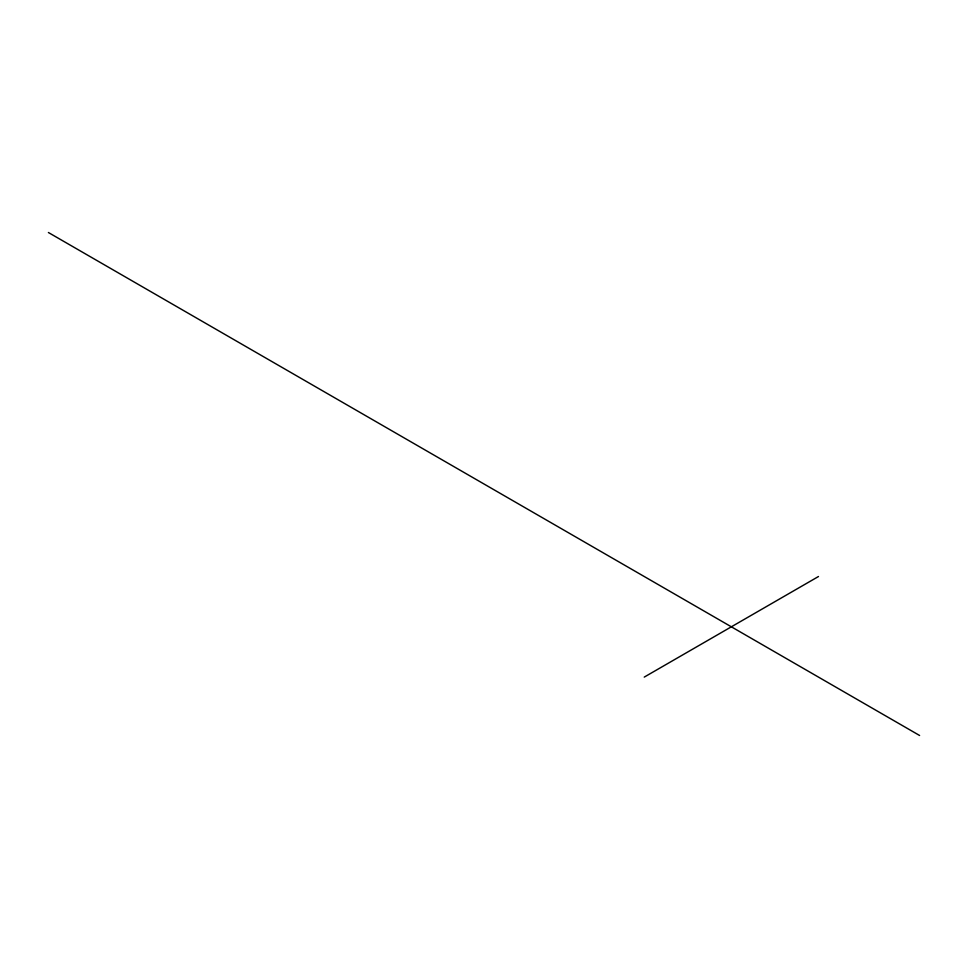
<?xml version="1.0" encoding="UTF-8"?>
<svg xmlns="http://www.w3.org/2000/svg" width="968" height="968" viewBox="0 0 968 968"><rect width="100%" height="100%" fill="white"/><g stroke="black" fill="none" stroke-linecap="round" stroke-linejoin="round"><path stroke-width="1.45" d="M644.24 677.104L818.48 576.517M48.4 232.514L919.6 735.486"/></g></svg>
